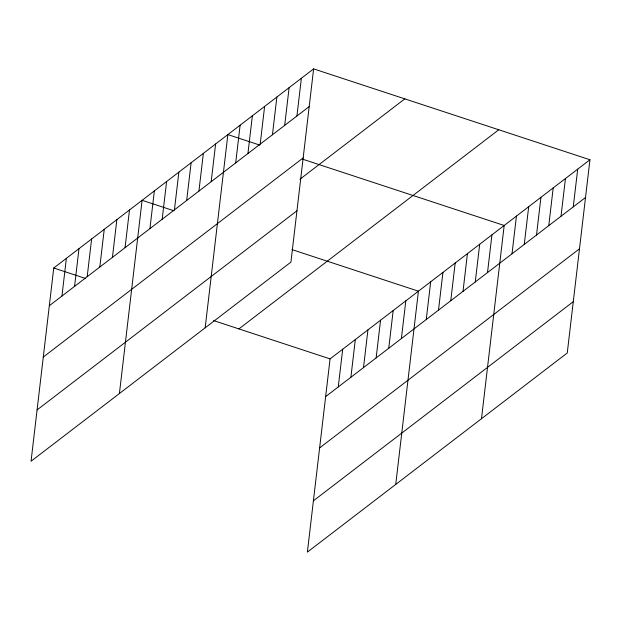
<?xml version="1.0" encoding="UTF-8"?>
<svg xmlns="http://www.w3.org/2000/svg" width="621" height="621" viewBox="0 0 621 621"><rect width="100%" height="100%" fill="white"/><g stroke="black" fill="none" stroke-linecap="round" stroke-linejoin="round"><path stroke-width="0.93" d="M313.621 68.877L53.748 268.008L31.05 461.24L290.923 262.109L313.621 68.877L589.95 159.76L567.252 352.992L307.379 552.123L330.077 358.891L589.95 159.76M61.945 296.054L66.369 258.336M74.567 286.382L78.991 248.664M87.188 276.71L91.621 238.992M99.81 267.038L104.243 229.32M112.432 257.366L116.864 219.648M125.054 247.694L129.486 209.976M119.411 393.535L142.108 200.304L174.02 210.798M149.925 228.629L154.357 190.911M162.182 219.244L166.607 181.526M174.431 209.851L178.864 172.141M186.68 200.467L191.113 162.749M198.93 191.082L203.362 153.364M211.187 181.689L215.611 143.979M205.163 327.818L227.868 134.586L259.78 145.089M235.685 162.919L240.117 125.201M247.934 153.527L252.367 115.809M260.191 144.142L264.616 106.424M272.44 134.749L276.873 97.039M284.69 125.364L289.122 87.646M296.939 115.98L301.371 78.262M338.266 386.937L342.699 349.219M350.888 377.265L355.321 339.547M363.51 367.593L367.942 329.875M376.132 357.921L380.564 320.203M388.754 348.249L393.186 310.531M401.383 338.577L405.808 300.859M395.732 484.419L418.43 291.187L292.017 249.611M426.254 319.512L430.687 281.802M438.504 310.127L442.936 272.409M450.753 300.743L455.185 263.025M463.01 291.35L467.434 253.64M475.259 281.965L479.691 244.247M487.508 272.58L491.941 234.862M481.492 418.709L504.19 225.477L302.637 159.186M512.014 253.803L516.439 216.085M524.264 244.41L528.696 206.7M536.513 235.025L540.945 197.307M548.762 225.64L553.195 187.922M561.019 216.248L565.444 178.537M573.268 206.863L577.701 169.145M49.323 305.726L309.196 106.587M43.291 357.044L303.164 157.913M299.912 179.252L404.814 98.863M37.081 409.922L296.954 210.783M238.891 328.905L498.764 129.766M325.645 396.609L585.518 197.478M319.613 447.927L579.494 248.796M313.403 500.805L573.276 301.674M53.748 268.008L85.667 278.503M213.593 320.583L330.077 358.891"/></g></svg>
